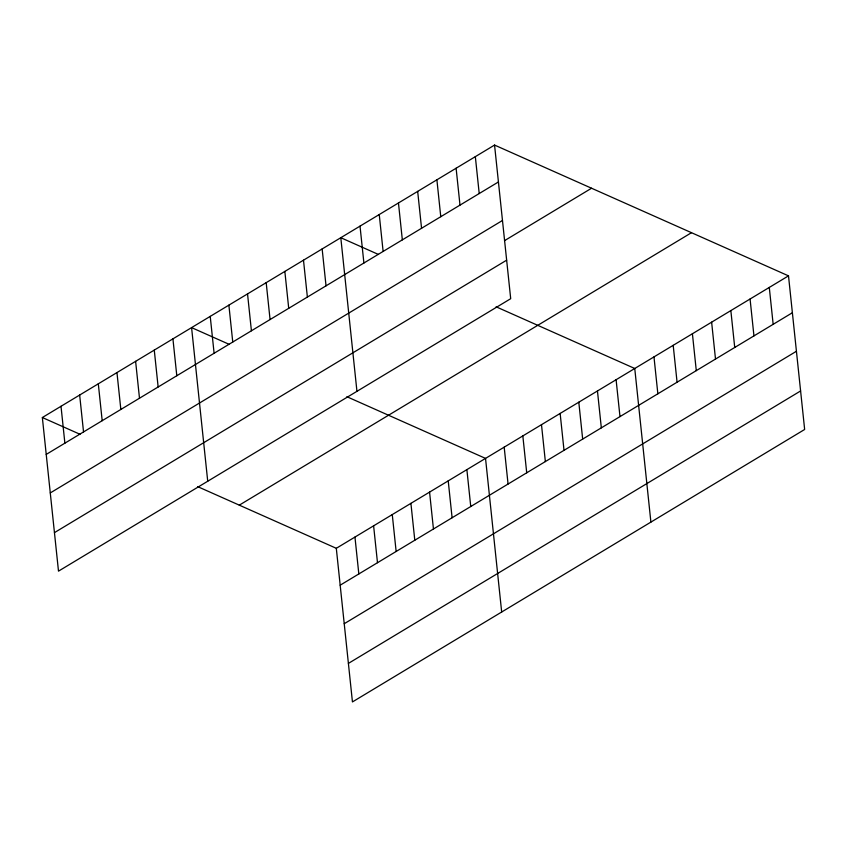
<?xml version="1.0" encoding="UTF-8"?>
<svg xmlns="http://www.w3.org/2000/svg" width="847" height="847" viewBox="0 0 847 847"><rect width="100%" height="100%" fill="white"/><g stroke="black" fill="none" stroke-linecap="round" stroke-linejoin="round"><path stroke-width="1.27" d="M494.553 145.07L510.699 298.695L58.496 571.143L42.35 417.529L494.553 145.07L788.504 275.857L804.65 429.471L352.447 701.93L336.301 548.305L197.658 486.623M46.225 454.416L498.428 181.967M50.28 492.933L502.472 220.485M504.505 240.675L591.555 188.235M54.452 532.625L506.644 260.177M239.299 505.151L691.501 232.692M336.301 548.305L788.504 275.857M340.176 585.192L792.379 312.744M344.231 623.72L796.434 351.261M348.403 663.402L800.606 390.954M378.461 254.46L340.801 237.711L356.947 391.325M496.109 306.805L634.752 368.487L650.898 522.112M229.241 344.369L191.581 327.62L207.727 481.234M346.878 396.714L485.532 458.396L501.678 612.021M42.35 417.529L80.01 434.278M769.288 287.429L773.163 324.327M750.071 299.012L753.946 335.899M730.845 310.595L734.73 347.482M711.628 322.167L715.503 359.064M692.412 333.75L696.287 370.637M673.196 345.332L677.071 382.219M653.979 356.905L657.854 393.802M616.097 379.721L619.983 416.618M597.453 390.965L601.328 427.851M578.797 402.198L582.672 439.095M560.142 413.442L564.017 450.329M541.487 424.675L545.362 461.573M522.832 435.919L526.718 472.806M475.336 156.653L479.211 193.54M504.187 447.152L508.062 484.05M456.11 168.235L459.995 205.122M436.893 179.808L440.768 216.705M466.877 469.63L470.752 506.527M417.677 191.39L421.552 228.277M448.222 480.874L452.097 517.761M429.567 492.107L433.452 529.004M398.461 202.973L402.336 239.86M410.911 503.351L414.797 540.238M379.244 214.545L383.119 251.443M392.267 514.584L396.142 551.482M360.017 226.128L363.903 263.015M373.612 525.828L377.487 562.715M354.957 537.072L358.832 573.959M322.146 248.944L326.031 285.841M303.491 260.188L307.376 297.075M284.846 271.421L288.721 308.319M266.191 282.665L270.066 319.552M247.536 293.898L251.411 330.796M228.881 305.142L232.756 342.029M210.225 316.376L214.111 353.273M172.926 338.853L176.801 375.75M154.27 350.097L158.145 386.984M135.615 361.33L139.49 398.228M116.96 372.574L120.846 409.461M98.305 383.807L102.191 420.705M79.66 395.051L83.535 431.938M61.005 406.285L64.88 443.182"/></g></svg>
